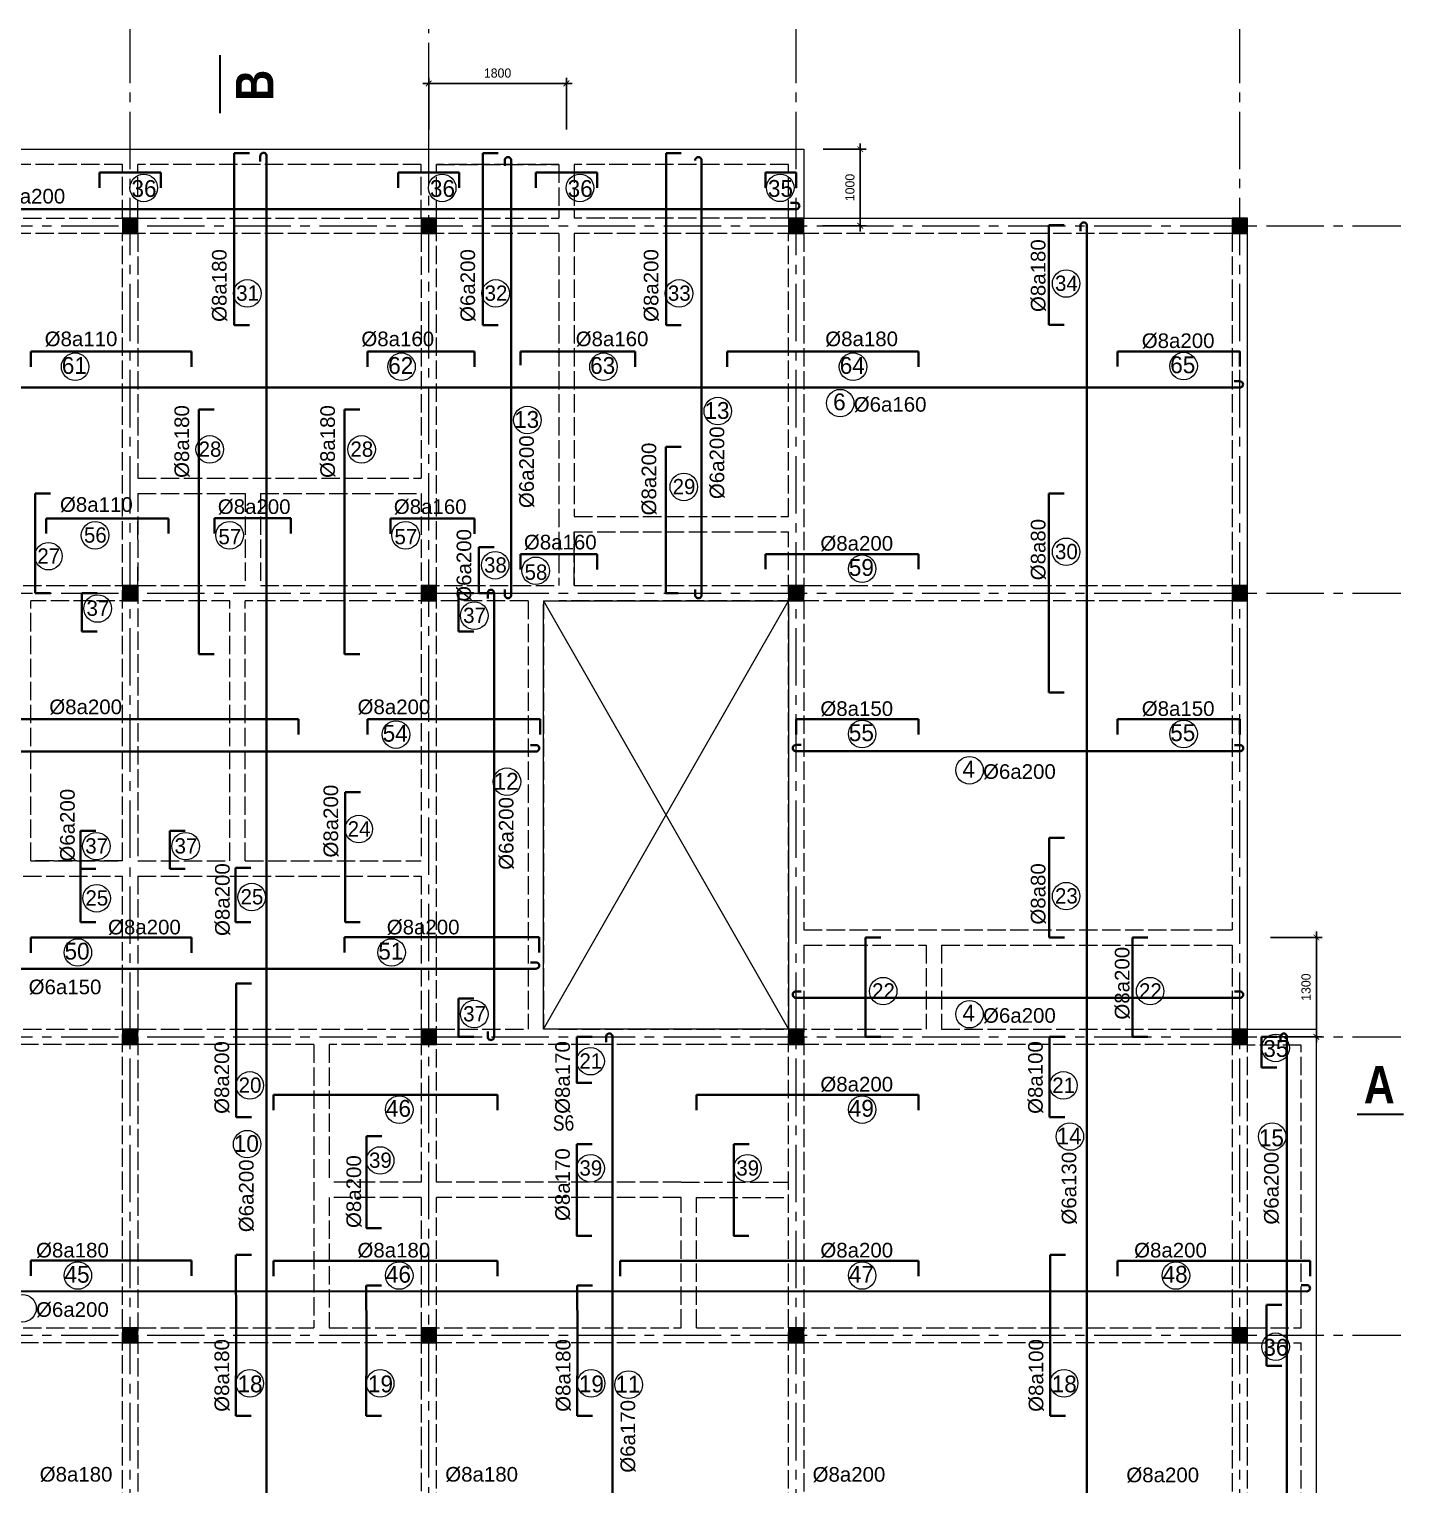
# Model space of a CAD drawing. Header units: inches. Extents: x 1604615 to 1925968, y -294302 to 52467.
# Drawn here: x 1772068 to 1790047, y -255036 to -236011 of the extents above; entities that cross this region are included whole.
import ezdxf

# ---------------------------------------------------------------- set-up
doc = ezdxf.new("R2010")
doc.units = ezdxf.units.IN
doc.header["$LTSCALE"] = 20
doc.header["$MEASUREMENT"] = 0
for name, pattern in [('ACAD_ISO02W100', [15, 12, -3]), ('ACAD_ISO03W100', [30, 12, -18]), ('CENTER2', [1.125, 0.75, -0.125, 0.125, -0.125])]:
    doc.linetypes.add(name, pattern=pattern)
doc.layers.get('0').update_dxf_attribs({"lineweight": 13})
for name, color, linetype, lineweight in [('BORDER', 3, 'Continuous', 40), ('dam', 132, 'Continuous', 40), ('kich thuoc', 8, 'Continuous', 13), ('KTHUOC_TRUC', 123, 'Continuous', 5), ('net dut', 7, 'Continuous', 9), ('SOHIEUTHEP', 212, 'Continuous', 13), ('THEP', 1, 'Continuous', 40), ('truc', 16, 'CENTER2', 9), ('VV', 114, 'Continuous', 13)]:
    doc.layers.add(name, color=color, linetype=linetype, lineweight=lineweight)
doc.layers.add('TEXT', color=9, linetype='Continuous')
doc.styles.add('chu', font='VHELVCN.TTF')
doc.styles.add('thep', font='ARIAL.TTF')
doc.dimstyles.new('100THEPMU', dxfattribs={"dimtxt": 120, "dimasz": 75, "dimexe": 75, "dimexo": 250, "dimgap": 75, "dimtad": 1, "dimdec": 0, "dimzin": 4, "dimdsep": 46, "dimtxsty": 'Standard', "dimblk": 'ARCHTICK', "dimcen": 10, "dimdle": 75, "dimadec": 0, "dimazin": 0, "dimtfac": 1, "dimtdec": 0, "dimtix": 1, "dimtofl": 0, "dimtmove": 1, "dimatfit": 3, "dimfxl": 600, "dimfxlon": 1, "dimtolj": 1, "dimtzin": 0, "dimarcsym": 0})

# ---------------------------------------------------------------- blocks, each defined once
blk = doc.blocks.new('m')
at = {"layer": 'THEP'}
blk.add_line((-3, 41), (-73, 41), dxfattribs=at)
blk.add_arc((0, 0), 41.3, 266.3599, 93.6401, dxfattribs=at)
blk = doc.blocks.new('th')
at = {"layer": 'THEP'}
blk.add_line((0, 0), (-70, 0), dxfattribs=at)
blk.add_arc((-70, -41), 41.3, 86.3599, 273.6401, dxfattribs=at)
blk = doc.blocks.new('_ArchTick')
at = {"color": 0, "linetype": 'ByBlock', "const_width": 0.15}
blk.add_lwpolyline([(-0.5, -0.5), (0.5, 0.5)], dxfattribs=at)
blk = doc.blocks.new('*D401')
at = {"layer": 'Defpoints', "color": 0}
for p in [(1768590, -253181), (1773390, -257081), (1773390, -258851)]:
    blk.add_point(p, dxfattribs=at)
at = {"layer": 'kich thuoc', "color": 0, "lineweight": -2}
for p, q in [((1768590, -258251), (1768590, -258926)), ((1773390, -258251), (1773390, -258926)), ((1768515, -258851), (1773465, -258851))]:
    blk.add_line(p, q, dxfattribs=at)
at = {"layer": 'kich thuoc', "color": 0, "lineweight": -2, "xscale": 75, "yscale": 75, "zscale": 75, "rotation": 180}
blk.add_blockref('_ArchTick', (1768590, -258851), dxfattribs=at)
at = {"layer": 'kich thuoc', "color": 0, "lineweight": -2, "xscale": 75, "yscale": 75, "zscale": 75}
blk.add_blockref('_ArchTick', (1773390, -258851), dxfattribs=at)
at = {"layer": 'kich thuoc', "color": 0, "insert": (1770990, -258716), "char_height": 120, "attachment_point": 5}
blk.add_mtext('\\A1;4800', dxfattribs=at)
blk = doc.blocks.new('*D406')
at = {"layer": 'Defpoints', "color": 0}
for p in [(1787790, -247881), (1787790, -249181), (1788890, -249181)]:
    blk.add_point(p, dxfattribs=at)
at = {"layer": 'kich thuoc', "color": 0, "lineweight": -2}
for p, q in [((1788290, -247881), (1788965, -247881)), ((1788890, -247806), (1788890, -249256)), ((1788290, -249181), (1788965, -249181))]:
    blk.add_line(p, q, dxfattribs=at)
at = {"layer": 'kich thuoc', "color": 0, "lineweight": -2, "xscale": 75, "yscale": 75, "zscale": 75}
for p, rotation in [((1788890, -247881), 90), ((1788890, -249181), 270)]:
    blk.add_blockref('_ArchTick', p, dxfattribs=dict(at, rotation=rotation))
at = {"layer": 'kich thuoc', "color": 0, "insert": (1788755, -248531), "char_height": 120, "attachment_point": 5, "rotation": 90}
blk.add_mtext('\\A1;1300', dxfattribs=at)
blk = doc.blocks.new('*D407')
at = {"layer": 'Defpoints', "color": 0}
for p in [(1782194, -237581), (1782190, -238581), (1782930, -238581)]:
    blk.add_point(p, dxfattribs=at)
at = {"layer": 'kich thuoc', "color": 0, "lineweight": -2}
for p, q in [((1782444, -237581), (1783005, -237581)), ((1782930, -237506), (1782930, -238656)), ((1782440, -238581), (1783005, -238581))]:
    blk.add_line(p, q, dxfattribs=at)
at = {"layer": 'kich thuoc', "color": 0, "lineweight": -2, "xscale": 75, "yscale": 75, "zscale": 75}
for p, rotation in [((1782930, -237581), 90), ((1782930, -238581), 270)]:
    blk.add_blockref('_ArchTick', p, dxfattribs=dict(at, rotation=rotation))
at = {"layer": 'kich thuoc', "color": 0, "insert": (1782795, -238081), "char_height": 120, "attachment_point": 5, "rotation": 90}
blk.add_mtext('\\A1;1000', dxfattribs=at)
blk = doc.blocks.new('*D408')
at = {"layer": 'Defpoints', "color": 0}
for p in [(1779090, -236721), (1779090, -237724), (1777290, -238481)]:
    blk.add_point(p, dxfattribs=at)
at = {"layer": 'kich thuoc', "color": 0, "lineweight": -2}
for p, q in [((1777290, -237321), (1777290, -236646)), ((1779090, -237321), (1779090, -236646)), ((1777215, -236721), (1779165, -236721))]:
    blk.add_line(p, q, dxfattribs=at)
at = {"layer": 'kich thuoc', "color": 0, "lineweight": -2, "xscale": 75, "yscale": 75, "zscale": 75, "rotation": 180}
blk.add_blockref('_ArchTick', (1777290, -236721), dxfattribs=at)
at = {"layer": 'kich thuoc', "color": 0, "lineweight": -2, "xscale": 75, "yscale": 75, "zscale": 75}
blk.add_blockref('_ArchTick', (1779090, -236721), dxfattribs=at)
at = {"layer": 'kich thuoc', "color": 0, "insert": (1778190, -236586), "char_height": 120, "attachment_point": 5}
blk.add_mtext('\\A1;1800', dxfattribs=at)
blk = doc.blocks.new('*D410')
at = {"layer": 'Defpoints', "color": 0}
for p in [(1766318, -253081), (1768490, -253081), (1773290, -256981)]:
    blk.add_point(p, dxfattribs=at)
at = {"layer": 'kich thuoc', "color": 0, "lineweight": -2}
for p, q in [((1766318, -257056), (1766318, -253006)), ((1766918, -253081), (1766243, -253081)), ((1766918, -256981), (1766243, -256981))]:
    blk.add_line(p, q, dxfattribs=at)
at = {"layer": 'kich thuoc', "color": 0, "lineweight": -2, "xscale": 75, "yscale": 75, "zscale": 75}
for p, rotation in [((1766318, -253081), 90), ((1766318, -256981), 270)]:
    blk.add_blockref('_ArchTick', p, dxfattribs=dict(at, rotation=rotation))
at = {"layer": 'kich thuoc', "color": 0, "insert": (1766183, -255031), "char_height": 120, "attachment_point": 5, "rotation": 90}
blk.add_mtext('\\A1;3900', dxfattribs=at)

msp = doc.modelspace()

# ---------------------------------------------------------------- linework, layer by layer
at = {"linetype": 'ACAD_ISO03W100'}
for points in [[(1773290.3, -238681.5), (1773490.3, -238681.5), (1773490.3, -238481.5), (1773290.3, -238481.5)], [(1777190.3, -238681.5), (1777390.3, -238681.5), (1777390.3, -238481.5), (1777190.3, -238481.5)], [(1781990.3, -238681.5), (1782190.3, -238681.5), (1782190.3, -238481.5), (1781990.3, -238481.5)], [(1787790.3, -238681.5), (1787990.3, -238681.5), (1787990.3, -238481.5), (1787790.3, -238481.5)], [(1773290.3, -243481.5), (1773490.3, -243481.5), (1773490.3, -243281.5), (1773290.3, -243281.5)], [(1777190.3, -243481.5), (1777390.3, -243481.5), (1777390.3, -243281.5), (1777190.3, -243281.5)], [(1781990.3, -243481.5), (1782190.3, -243481.5), (1782190.3, -243281.5), (1781990.3, -243281.5)], [(1787790.3, -243481.5), (1787990.3, -243481.5), (1787990.3, -243281.5), (1787790.3, -243281.5)], [(1773290.3, -249281.5), (1773490.3, -249281.5), (1773490.3, -249081.5), (1773290.3, -249081.5)], [(1777190.3, -249281.5), (1777390.3, -249281.5), (1777390.3, -249081.5), (1777190.3, -249081.5)], [(1781990.3, -249281.5), (1782190.3, -249281.5), (1782190.3, -249081.5), (1781990.3, -249081.5)], [(1787790.3, -249281.5), (1787990.3, -249281.5), (1787990.3, -249081.5), (1787790.3, -249081.5)], [(1777190.3, -253181.5), (1777390.3, -253181.5), (1777390.3, -252981.5), (1777190.3, -252981.5)], [(1781990.3, -253181.5), (1782190.3, -253181.5), (1782190.3, -252981.5), (1781990.3, -252981.5)], [(1787790.3, -253181.5), (1787990.3, -253181.5), (1787990.3, -252981.5), (1787790.3, -252981.5)]]:
    msp.add_lwpolyline(points, close=True, dxfattribs=at)
at = {"linetype": 'ACAD_ISO02W100'}
msp.add_lwpolyline([(1773290.3, -253181.5), (1773490.3, -253181.5), (1773490.3, -252981.5), (1773290.3, -252981.5)], close=True, dxfattribs=at)
at = {"linetype": 'ACAD_ISO03W100'}
for points in [[(1773290.3, -238481.5), (1773490.3, -238481.5), (1773290.3, -238681.5), (1773490.3, -238681.5)], [(1777190.3, -238481.5), (1777390.3, -238481.5), (1777190.3, -238681.5), (1777390.3, -238681.5)], [(1781990.3, -238481.5), (1782190.3, -238481.5), (1781990.3, -238681.5), (1782190.3, -238681.5)], [(1787790.3, -238481.5), (1787990.3, -238481.5), (1787790.3, -238681.5), (1787990.3, -238681.5)], [(1773290.3, -243281.5), (1773490.3, -243281.5), (1773290.3, -243481.5), (1773490.3, -243481.5)], [(1777190.3, -243281.5), (1777390.3, -243281.5), (1777190.3, -243481.5), (1777390.3, -243481.5)], [(1781990.3, -243281.5), (1782190.3, -243281.5), (1781990.3, -243481.5), (1782190.3, -243481.5)], [(1787790.3, -243281.5), (1787990.3, -243281.5), (1787790.3, -243481.5), (1787990.3, -243481.5)], [(1773290.3, -249081.5), (1773490.3, -249081.5), (1773290.3, -249281.5), (1773490.3, -249281.5)], [(1777190.3, -249081.5), (1777390.3, -249081.5), (1777190.3, -249281.5), (1777390.3, -249281.5)], [(1781990.3, -249081.5), (1782190.3, -249081.5), (1781990.3, -249281.5), (1782190.3, -249281.5)], [(1787790.3, -249081.5), (1787990.3, -249081.5), (1787790.3, -249281.5), (1787990.3, -249281.5)], [(1777190.3, -252981.5), (1777390.3, -252981.5), (1777190.3, -253181.5), (1777390.3, -253181.5)], [(1781990.3, -252981.5), (1782190.3, -252981.5), (1781990.3, -253181.5), (1782190.3, -253181.5)], [(1787790.3, -252981.5), (1787990.3, -252981.5), (1787790.3, -253181.5), (1787990.3, -253181.5)]]:
    msp.add_solid(points, dxfattribs=at)
at = {"linetype": 'ACAD_ISO02W100'}
msp.add_solid([(1773290.3, -252981.5), (1773490.3, -252981.5), (1773290.3, -253181.5), (1773490.3, -253181.5)], dxfattribs=at)
at = {"layer": 'BORDER', "ltscale": 0.1}
msp.add_line((1782911.8, -243311.5), (1782911.8, -243311.5), dxfattribs=at)
at = {"layer": 'dam', "const_width": 28}
for points in [[(1774564, -236350), (1774564, -237111.1)], [(1790032.7, -250192.5), (1789421.6, -250192.5)]]:
    msp.add_lwpolyline(points, dxfattribs=at)
at = {"layer": 'net dut', "linetype": 'Continuous'}
for p, q in [((1768490.3, -237581.5), (1782194.4, -237581.5)), ((1782194.4, -237581.5), (1782194.4, -238481.5)), ((1781990.3, -238481.5), (1787790.3, -238481.5)), ((1787990.3, -249081.5), (1787990.3, -238681.5)), ((1778790.3, -243481.5), (1781990.3, -249081.5)), ((1778790.3, -249081.5), (1781990.3, -243481.5)), ((1787990.3, -249081.5), (1788890.3, -249081.5)), ((1788890.3, -257081.5), (1788890.3, -249081.5))]:
    msp.add_line(p, q, dxfattribs=at)
at = {"layer": 'net dut', "linetype": 'ACAD_ISO02W100'}
for p, q in [((1773290.3, -237781.5), (1768696.9, -237781.5)), ((1773290.3, -238481.5), (1773290.3, -237781.5)), ((1777190.3, -237781.5), (1773490.3, -237781.5)), ((1773490.3, -238481.5), (1773490.3, -237781.5)), ((1777190.3, -238481.5), (1777190.3, -237781.5)), ((1778990.3, -237781.5), (1777390.3, -237781.5)), ((1777390.3, -238481.5), (1777390.3, -237781.5)), ((1777390.3, -237781.5), (1778990.3, -237781.5)), ((1778990.3, -237781.5), (1778990.3, -238481.5)), ((1781990.3, -237781.5), (1779190.3, -237781.5)), ((1779190.3, -237781.5), (1779190.3, -238481.5)), ((1781990.3, -238481.5), (1781990.3, -237781.5)), ((1781990.3, -238481.5), (1779190.3, -238481.5)), ((1778990.3, -238681.5), (1778990.3, -243281.5)), ((1787790.3, -238681.5), (1779190.3, -238681.5)), ((1779190.3, -238681.5), (1779190.3, -242381.5)), ((1787790.3, -238681.5), (1787790.3, -247781.5)), ((1773490.3, -241881.5), (1777190.3, -241881.5)), ((1773490.3, -242081.5), (1774890.3, -242081.5)), ((1774890.3, -242081.5), (1774890.3, -243281.5)), ((1775090.3, -242081.5), (1777190.3, -242081.5)), ((1775090.3, -242081.5), (1775090.3, -243281.5)), ((1779190.3, -242381.5), (1781990.3, -242381.5)), ((1779190.3, -242581.5), (1779190.3, -243281.5)), ((1779190.3, -243281.5), (1779190.3, -242581.5)), ((1779190.3, -242581.5), (1781990.3, -242581.5)), ((1772090.3, -246881.5), (1772090.3, -243481.5)), ((1774690.3, -246881.5), (1774690.3, -243481.5)), ((1774890.3, -246881.5), (1774890.3, -243481.5)), ((1778590.3, -243481.5), (1778590.3, -249081.5)), ((1778790.3, -243481.5), (1778790.3, -249081.5)), ((1772090.3, -246881.5), (1773290.3, -246881.5)), ((1773290.3, -246881.5), (1772090.3, -246881.5)), ((1773490.3, -246881.5), (1774690.3, -246881.5)), ((1774890.3, -246881.5), (1777190.3, -246881.5)), ((1768690.3, -247081.5), (1773290.3, -247081.5)), ((1773290.3, -256881.5), (1773290.3, -247081.5)), ((1773490.3, -247081.5), (1773490.3, -256881.5)), ((1773490.3, -247081.5), (1777190.3, -247081.5)), ((1782190.3, -247781.5), (1787790.3, -247781.5)), ((1782190.3, -247981.5), (1783790.3, -247981.5)), ((1783790.3, -247981.5), (1783790.3, -249081.5)), ((1783990.3, -247981.5), (1787790.3, -247981.5)), ((1783990.3, -247981.5), (1783990.3, -249081.5)), ((1787790.3, -247981.5), (1787790.3, -256881.5)), ((1775790.3, -249281.5), (1775790.3, -252981.5)), ((1775990.3, -249281.5), (1775990.3, -251079.4)), ((1788690.3, -249289.7), (1787990.3, -249289.7)), ((1787990.3, -256881.5), (1787990.3, -249289.7)), ((1788690.3, -252981.5), (1788690.3, -249289.7)), ((1777190.3, -251079.4), (1775990.3, -251079.4)), ((1780590.3, -251081.5), (1777390.3, -251081.5)), ((1780590.3, -251081.5), (1781990.3, -251081.5)), ((1777190.3, -251279.4), (1775990.3, -251279.4)), ((1775990.3, -251279.4), (1775990.3, -252981.5)), ((1777190.3, -251279.4), (1777190.3, -256881.5)), ((1777390.3, -256881.5), (1777390.3, -251281.5)), ((1780590.3, -251281.5), (1777390.3, -251281.5)), ((1780590.3, -252981.5), (1780590.3, -251281.5)), ((1780790.3, -252981.5), (1780790.3, -251281.5)), ((1780790.3, -251281.5), (1781990.3, -251281.5)), ((1787990.3, -252981.5), (1788690.3, -252981.5)), ((1787990.3, -253181.5), (1788690.3, -253181.5)), ((1788690.3, -256881.5), (1788690.3, -253181.5))]:
    msp.add_line(p, q, dxfattribs=at)
at = {"layer": 'net dut', "linetype": 'ACAD_ISO03W100'}
for p, q in [((1787790.3, -238481.5), (1787790.3, -238681.5)), ((1787990.3, -238681.5), (1787790.3, -238681.5)), ((1773490.3, -243281.5), (1773490.3, -242081.5))]:
    msp.add_line(p, q, dxfattribs=at)
at = {"layer": 'net dut'}
for p, q in [((1778790.3, -243481.5), (1782015.5, -243481.5)), ((1778790.3, -249081.5), (1778790.3, -243528.4)), ((1781990.3, -243528.4), (1781990.3, -249081.5)), ((1781990.3, -249081.5), (1778790.3, -249081.5))]:
    msp.add_line(p, q, dxfattribs=at)
at = {"layer": 'net dut', "linetype": 'ACAD_ISO02W100'}
for points in [[(1778990.3, -238681.5), (1768690.3, -238681.5), (1768690.3, -238481.5), (1778990.3, -238481.5)], [(1773290.3, -246881.5), (1773290.3, -238681.5), (1773490.3, -238681.5), (1773490.3, -241881.5)], [(1777390.3, -251081.5), (1777390.3, -238681.5), (1777190.3, -238681.5), (1777190.3, -241881.5)], [(1781990.3, -242381.5), (1781990.3, -238681.5), (1782190.3, -238681.5), (1782190.3, -247781.5)], [(1773490.3, -242081.5), (1773490.3, -246881.5)], [(1777190.3, -242081.5), (1777190.3, -246881.5)], [(1782190.3, -247981.5), (1782190.3, -256881.5), (1781990.3, -256881.5), (1781990.3, -242581.5)], [(1771890.3, -243481.5), (1768690.3, -243481.5), (1768690.3, -243281.5), (1774890.3, -243281.5)], [(1775090.3, -243281.5), (1778990.3, -243281.5)], [(1779190.3, -243281.5), (1787790.3, -243281.5), (1787790.3, -243481.5), (1778990.3, -243481.5)], [(1774690.3, -243481.5), (1772090.3, -243481.5)], [(1778590.3, -243481.5), (1774890.3, -243481.5)], [(1777190.3, -247081.5), (1777190.3, -251079.4)], [(1775790.3, -249281.5), (1768690.3, -249281.5), (1768690.3, -249081.5), (1778590.3, -249081.5)], [(1783990.3, -249081.5), (1787790.3, -249081.5), (1787790.3, -249281.5), (1775990.3, -249281.5)], [(1778990.3, -249081.5), (1783790.3, -249081.5)], [(1780790.3, -252981.5), (1787790.3, -252981.5), (1787790.3, -253181.5), (1768690.3, -253181.5), (1768690.3, -252981.5), (1775790.3, -252981.5)], [(1775990.3, -252981.5), (1780590.3, -252981.5)]]:
    msp.add_lwpolyline(points, dxfattribs=at)
at = {"layer": 'THEP'}
for p, q in [((1774749.5, -237630.6), (1774749.5, -239881.5)), ((1774749.5, -237630.6), (1774949.5, -237630.6)), ((1775089.6, -237742.5), (1775089.5, -237672.5)), ((1775172.1, -237672.3), (1775172.1, -253040.7)), ((1777995.9, -237630.6), (1777995.9, -239881.5)), ((1777995.9, -237630.6), (1778195.9, -237630.6)), ((1778284.9, -237796.9), (1778284.8, -237726.9)), ((1778367.3, -237726.7), (1778367.3, -243407.1)), ((1780391.2, -237630.6), (1780391.2, -239881.5)), ((1780391.2, -237630.6), (1780591.2, -237630.6)), ((1780855.3, -237726.7), (1780855.3, -243407.1)), ((1773290.3, -237886.4), (1772990.3, -237886.4)), ((1772990.3, -237886.4), (1772990.3, -238086.4)), ((1773290.3, -237886.4), (1773490.3, -237886.4)), ((1773490.3, -237886.4), (1773790.3, -237886.4)), ((1773790.3, -237886.4), (1773790.3, -238086.4)), ((1777190.3, -237886.4), (1776890.3, -237886.4)), ((1776890.3, -237886.4), (1776890.3, -238086.4)), ((1777190.3, -237886.4), (1777390.3, -237886.4)), ((1777390.3, -237886.4), (1777690.3, -237886.4)), ((1777690.3, -237886.4), (1777690.3, -238086.4)), ((1778990.3, -237886.4), (1778690.3, -237886.4)), ((1778690.3, -237886.4), (1778690.3, -238086.4)), ((1778990.3, -237886.4), (1779190.3, -237886.4)), ((1779190.3, -237886.4), (1779490.3, -237886.4)), ((1779490.3, -237886.4), (1779490.3, -238086.4)), ((1781690.3, -237883.5), (1782090.3, -237883.5)), ((1781690.3, -237883.5), (1781690.3, -238083.5)), ((1782090.3, -237883.5), (1782090.3, -238083.5)), ((1768671.5, -238363.1), (1782095.5, -238363.1)), ((1785395.1, -239875.4), (1785395.1, -238575.4)), ((1785395.1, -238575.4), (1785595.1, -238575.4)), ((1785808.8, -238651.6), (1785808.7, -238581.6)), ((1785891.2, -238581.5), (1785891.2, -253040.8)), ((1774749.5, -239881.5), (1774949.5, -239881.5)), ((1777995.9, -239881.5), (1778195.9, -239881.5)), ((1780391.2, -239881.5), (1780591.2, -239881.5)), ((1785395.1, -239875.4), (1785595.1, -239875.4)), ((1772090.3, -240422.6), (1772090.3, -240222.6)), ((1772090.3, -240222.6), (1773490.3, -240222.6)), ((1773490.3, -240222.6), (1774190.3, -240222.6)), ((1774190.3, -240222.6), (1774190.3, -240422.6)), ((1776490.3, -240222.6), (1777190.3, -240222.6)), ((1776490.3, -240222.6), (1776490.3, -240422.6)), ((1777190.3, -240222.6), (1777390.3, -240222.6)), ((1777390.3, -240222.6), (1777890.3, -240222.6)), ((1777890.3, -240222.6), (1777890.3, -240242.6)), ((1777890.3, -240242.6), (1777890.3, -240422.6)), ((1778490.3, -240222.6), (1779190.3, -240222.6)), ((1778490.3, -240222.6), (1778490.3, -240402.6)), ((1778990.3, -240222.6), (1778990.3, -240242.6)), ((1779190.3, -240222.6), (1779990.3, -240222.6)), ((1779990.3, -240222.6), (1779990.3, -240422.6)), ((1781190.3, -240222.6), (1782190.3, -240222.6)), ((1781190.3, -240222.6), (1781190.3, -240422.6)), ((1782190.3, -240222.6), (1783690.3, -240222.6)), ((1783690.3, -240222.6), (1783690.3, -240422.6)), ((1786290.3, -240222.4), (1787890.3, -240222.4)), ((1786290.3, -240222.4), (1786290.3, -240422.4)), ((1787890.3, -240222.4), (1787890.3, -240422.4)), ((1768615.9, -240696.2), (1787890.3, -240696.2)), ((1774285.2, -241881.5), (1774285.2, -240981.5)), ((1774285.2, -240981.5), (1774485.2, -240981.5)), ((1776191.4, -242081.5), (1776191.4, -240981.5)), ((1776191.4, -240981.5), (1776391.4, -240981.5)), ((1780390, -242371.3), (1780390, -241471.3)), ((1780390, -241471.3), (1780590, -241471.3)), ((1774285.2, -242081.5), (1774285.2, -241881.5)), ((1772145.9, -243381.5), (1772145.9, -242081.5)), ((1772145.9, -242081.5), (1772345.9, -242081.5)), ((1774285.2, -243281.5), (1774285.2, -242081.5)), ((1776191.4, -243281.5), (1776191.4, -242081.5)), ((1785395.1, -243381.5), (1785395.1, -242081.5)), ((1785395.1, -242081.5), (1785595.1, -242081.5)), ((1780390, -243381.5), (1780390, -242371.3)), ((1773490.3, -242404.7), (1772290.3, -242404.7)), ((1772290.3, -242404.7), (1772290.3, -242604.7)), ((1773490.3, -242404.7), (1773890.3, -242404.7)), ((1773890.3, -242404.7), (1773890.3, -242604.7)), ((1774890.3, -242402.4), (1774490.3, -242402.4)), ((1774490.3, -242402.4), (1774490.3, -242602.4)), ((1774890.3, -242402.4), (1775090.3, -242402.4)), ((1775090.3, -242402.4), (1775490.3, -242402.4)), ((1775490.3, -242402.4), (1775490.3, -242602.4)), ((1777190.3, -242407.7), (1776790.3, -242407.7)), ((1776790.3, -242407.7), (1776790.3, -242607.7)), ((1777190.3, -242407.7), (1777390.3, -242407.7)), ((1777390.3, -242407.7), (1777890.3, -242407.7)), ((1777890.3, -242407.7), (1777890.3, -242607.7)), ((1777944.9, -243381.5), (1777944.9, -242781.5)), ((1777944.9, -242781.5), (1778144.9, -242781.5)), ((1778990.3, -242871.5), (1778490.3, -242871.5)), ((1778490.3, -242871.5), (1778490.3, -243071.5)), ((1778990.3, -242871.5), (1779190.3, -242871.5)), ((1779190.3, -242871.5), (1779490.3, -242871.5)), ((1779490.3, -242871.5), (1779490.3, -243071.5)), ((1781990.3, -242870.8), (1781690.3, -242870.8)), ((1781690.3, -242870.8), (1781690.3, -243070.8)), ((1782090.3, -242870.8), (1781990.3, -242870.8)), ((1782090.3, -242870.8), (1783690.3, -242870.8)), ((1783690.3, -242870.8), (1783690.3, -243070.8)), ((1774285.2, -243281.5), (1774285.2, -243381.5)), ((1776191.4, -243281.5), (1776191.4, -243381.5)), ((1772145.9, -243381.5), (1772345.9, -243381.5)), ((1772756.6, -243381.5), (1772956.6, -243381.5)), ((1772756.6, -243881.5), (1772756.6, -243381.5)), ((1774285.2, -243381.5), (1774285.2, -244181.5)), ((1776191.4, -243381.5), (1776191.4, -244181.5)), ((1777678.4, -243881.5), (1777678.4, -243381.5)), ((1777678.4, -243381.5), (1777878.4, -243381.5)), ((1778144.9, -243381.5), (1777944.9, -243381.5)), ((1778061.7, -243451.6), (1778061.6, -243381.6)), ((1778144.1, -243381.5), (1778144.1, -249181.5)), ((1778285.6, -243404.4), (1778285.7, -243334.4)), ((1780549, -243381.5), (1780390, -243381.5)), ((1780773.5, -243404.4), (1780773.6, -243334.4)), ((1785395.1, -243381.5), (1785395.1, -243481.5)), ((1785395.1, -243481.5), (1785395.1, -244681.5)), ((1772756.6, -243881.5), (1772956.6, -243881.5)), ((1777678.4, -243881.5), (1777878.4, -243881.5)), ((1774285.2, -244181.5), (1774485.2, -244181.5)), ((1776191.4, -244181.5), (1776391.4, -244181.5)), ((1785395.1, -244681.5), (1785595.1, -244681.5)), ((1771190.3, -245029.5), (1774890.3, -245029.5)), ((1774890.3, -245029.5), (1775590.3, -245029.5)), ((1775590.3, -245029.5), (1775590.3, -245229.5)), ((1776490.3, -245029.5), (1778745.4, -245029.5)), ((1776490.3, -245029.5), (1776490.3, -245229.5)), ((1778745.4, -245029.5), (1778745.4, -245229.5)), ((1782090.3, -245030.4), (1783690.3, -245030.4)), ((1782090.3, -245030.4), (1782090.3, -245230.4)), ((1783690.3, -245030.4), (1783690.3, -245230.4)), ((1786290.3, -245030.4), (1787890.3, -245030.4)), ((1786290.3, -245030.4), (1786290.3, -245230.4)), ((1787890.3, -245030.4), (1787890.3, -245230.4)), ((1767717.9, -245450.5), (1778690.3, -245450.5)), ((1782090.3, -245449.2), (1787890.3, -245449.2)), ((1776197.3, -245981.5), (1776196.7, -247681.5)), ((1776197.3, -245981.5), (1776397.3, -245981.5)), ((1772739.8, -246987), (1772739.8, -246487)), ((1772739.8, -246487), (1772939.8, -246487)), ((1773906.8, -246987), (1773906.8, -246487)), ((1773906.8, -246487), (1774106.8, -246487)), ((1785397.7, -247881.5), (1785397.7, -246581.5)), ((1785397.7, -246581.5), (1785597.7, -246581.5)), ((1772739.8, -246987), (1772739.8, -247681.5)), ((1772739.8, -246987), (1772939.8, -246987)), ((1772739.8, -246987), (1772939.8, -246987)), ((1773906.8, -246987), (1774106.8, -246987)), ((1774766.8, -246971.1), (1774766.8, -247681.5)), ((1774766.8, -246971.1), (1774966.8, -246971.1)), ((1772739.8, -247681.5), (1772939.8, -247681.5)), ((1774766.8, -247681.5), (1774966.8, -247681.5)), ((1776196.7, -247681.5), (1776396.7, -247681.5)), ((1773290.3, -247881.2), (1772090.3, -247881.2)), ((1772090.3, -247881.2), (1772090.3, -248081.2)), ((1773290.3, -247881.2), (1773490.3, -247881.2)), ((1773490.3, -247881.2), (1774190.3, -247881.2)), ((1774190.3, -247881.2), (1774190.3, -248081.2)), ((1778732.1, -247877.4), (1776190.3, -247877.4)), ((1776190.3, -247877.4), (1776190.3, -248077.4)), ((1778732.1, -247877.4), (1778732.1, -248077.4)), ((1783199.9, -247881.5), (1782999.9, -247881.5)), ((1782999.9, -247881.5), (1782999.9, -249181.5)), ((1785597.7, -247881.5), (1785397.7, -247881.5)), ((1786687.8, -247881.5), (1786487.8, -247881.5)), ((1786487.8, -247881.5), (1786487.8, -249181.5)), ((1767717.9, -248289.9), (1778690.3, -248289.9)), ((1774772.5, -249181.5), (1774772.5, -248481.5)), ((1774772.5, -248481.5), (1774972.5, -248481.5)), ((1777678.4, -249181.5), (1777678.4, -248681.5)), ((1777678.4, -248681.5), (1777878.4, -248681.5)), ((1782090.3, -248670.6), (1787890.3, -248670.6)), ((1774772.5, -249181.5), (1774772.5, -250231.5)), ((1777678.4, -249181.5), (1777878.4, -249181.5)), ((1778061.6, -249178.8), (1778061.7, -249108.8)), ((1779225.7, -249181.5), (1779225.7, -249781.5)), ((1779225.7, -249181.5), (1779425.7, -249181.5)), ((1779609, -249251.6), (1779608.9, -249181.6)), ((1779691.6, -249181.5), (1779691.6, -253953.9)), ((1779691.6, -249181.5), (1779691.6, -252002.2)), ((1782999.9, -249181.5), (1783199.9, -249181.5)), ((1785404.6, -249181.5), (1785404.6, -250231.5)), ((1785404.6, -249181.5), (1785604.6, -249181.5)), ((1786487.8, -249181.5), (1786687.8, -249181.5)), ((1788174.7, -249581.5), (1788174.7, -249181.5)), ((1788174.7, -249181.5), (1788374.7, -249181.5)), ((1788421.2, -249251.6), (1788421.1, -249181.6)), ((1788503.6, -249181.5), (1788503.6, -256981.5)), ((1788374.7, -249581.5), (1788174.7, -249581.5)), ((1779222.9, -249781.5), (1779422.9, -249781.5)), ((1775263.4, -249939.8), (1775263.4, -250139.8)), ((1775790.3, -249939.8), (1775263.4, -249939.8)), ((1775790.3, -249939.8), (1777390.3, -249939.8)), ((1777390.3, -249939.8), (1778190.3, -249939.8)), ((1778190.3, -249939.8), (1778190.3, -250139.8)), ((1781990.3, -249938.8), (1780790.3, -249938.8)), ((1780790.3, -249938.8), (1780790.3, -250138.8)), ((1782190.3, -249938.8), (1781990.3, -249938.8)), ((1782190.3, -249938.8), (1783690.3, -249938.8)), ((1783690.3, -249938.8), (1783690.3, -250138.8)), ((1774772.5, -250231.5), (1774972.5, -250231.5)), ((1785404.6, -250231.5), (1785604.6, -250231.5)), ((1776476.6, -250479), (1776476.6, -251679)), ((1776476.6, -250479), (1776676.6, -250479)), ((1779225.7, -250581.5), (1779225.7, -251781.5)), ((1779225.7, -250581.5), (1779425.7, -250581.5)), ((1781275.9, -250581.5), (1781275.9, -251781.5)), ((1781275.9, -250581.5), (1781475.9, -250581.5)), ((1776473.7, -251679), (1776673.7, -251679)), ((1779222.9, -251781.5), (1779422.9, -251781.5)), ((1781273, -251781.5), (1781473, -251781.5)), ((1774772.8, -253081.5), (1774769.9, -252031.5)), ((1774772.8, -252031.5), (1774972.8, -252031.5)), ((1785412.6, -253081.5), (1785409.6, -252031.5)), ((1785412.6, -252031.5), (1785612.6, -252031.5)), ((1773290.3, -252103.6), (1772090.3, -252103.6)), ((1772090.3, -252103.6), (1772090.3, -252303.6)), ((1773290.3, -252103.6), (1773490.3, -252103.6)), ((1773490.3, -252103.6), (1774190.3, -252103.6)), ((1774190.3, -252103.6), (1774190.3, -252303.6)), ((1775263.4, -252107.8), (1775263.4, -252307.8)), ((1775790.3, -252107.8), (1775263.4, -252107.8)), ((1775790.3, -252107.8), (1777390.3, -252107.8)), ((1777390.3, -252107.8), (1778190.3, -252107.8)), ((1778190.3, -252107.8), (1778190.3, -252307.8)), ((1779790.3, -252107.8), (1782190.3, -252107.8)), ((1779790.3, -252107.8), (1779790.3, -252307.8)), ((1782190.3, -252107.8), (1783690.3, -252107.8)), ((1783690.3, -252107.8), (1783690.3, -252307.8)), ((1786290.3, -252107.8), (1788806.8, -252107.8)), ((1786290.3, -252107.8), (1786290.3, -252307.8)), ((1788806.8, -252107.8), (1788806.8, -252307.8)), ((1776476.8, -253081.5), (1776475, -252431.5)), ((1776475.3, -252431.5), (1776675.3, -252431.5)), ((1779233.2, -253081.5), (1779231.3, -252431.5)), ((1779231.6, -252431.5), (1779431.6, -252431.5)), ((1767706.6, -252506.5), (1788763.8, -252506.7)), ((1788237.4, -253081.5), (1788237.4, -252681.5)), ((1788237.4, -252681.5), (1788437.4, -252681.5)), ((1774772.8, -253081.5), (1774769.9, -254131.5)), ((1775172.1, -253040.7), (1775171.7, -257878.6)), ((1776476.8, -253081.5), (1776473.9, -254131.5)), ((1779233.2, -253081.5), (1779230.2, -254131.5)), ((1785412.6, -253081.5), (1785409.6, -254131.5)), ((1785891.2, -253040.8), (1785891.2, -256981.5)), ((1788237.4, -253081.5), (1788237.4, -253481.5)), ((1788237.4, -253481.5), (1788437.4, -253481.5)), ((1779691.6, -253953.9), (1779691.6, -257878.6)), ((1774769.9, -254131.5), (1774969.9, -254131.5)), ((1776473.9, -254131.5), (1776673.9, -254131.5)), ((1779230.2, -254131.5), (1779430.2, -254131.5)), ((1785409.6, -254131.5), (1785609.6, -254131.5))]:
    msp.add_line(p, q, dxfattribs=at)
for centre, start, end in [((1775130.7, -237669.8), 356.44933, 183.72958), ((1778326.1, -237724.2), 356.44933, 183.72958), ((1780814, -237724.2), 356.44933, 183.72958), ((1785850, -238578.9), 356.44933, 183.72958), ((1778102.9, -243378.9), 356.44933, 183.72958), ((1778326.8, -243407.1), 176.27974, 3.55999), ((1780814.8, -243407.1), 176.27974, 3.55999), ((1778102.9, -249181.5), 176.27974, 3.55999), ((1779650.2, -249178.9), 356.44933, 183.72958), ((1788462.4, -249178.9), 356.44933, 183.72958)]:
    msp.add_arc(centre, 41.3, start, end, dxfattribs=at)
at = {"layer": 'truc', "ltscale": 50}
for p, q in [((1773390.3, -259215.6), (1773390.3, -236011.2)), ((1777290.3, -258315.6), (1777290.3, -236011.2)), ((1782090.3, -259215.6), (1782090.3, -236011.2)), ((1787890.3, -259215.6), (1787890.3, -236011.2)), ((1764611.9, -238581.5), (1789993.2, -238581.5)), ((1764611.9, -243381.5), (1789993.2, -243381.5)), ((1764611.9, -249181.5), (1789993.2, -249181.5)), ((1764611.9, -253081.5), (1789993.2, -253081.5))]:
    msp.add_line(p, q, dxfattribs=at)
at = {"layer": 'VV'}
for centre in [(1773566.6, -238087.1), (1777466.6, -238087.1), (1779266.6, -238087.1), (1781883.9, -238086.1), (1774919.8, -239465.5), (1778166.3, -239465.5), (1780561.6, -239465.5), (1785620, -239336.1), (1772670.1, -240423.5), (1776935.2, -240423.5), (1779574.2, -240423.5), (1782835.5, -240423.5), (1787154.6, -240415), (1781067.9, -241002.8), (1782667.6, -240898.9), (1778580, -241120.2), (1774429.2, -241504.2), (1776412.8, -241504.2), (1780623.4, -241994), (1772930.7, -242626.4), (1774688.4, -242626.4), (1776988.4, -242626.4), (1772321.4, -242899.5), (1785620, -242842.1), (1778158.9, -243018), (1778688.4, -243090.2), (1782954.6, -243063.4), (1772964, -243583.3), (1777885.9, -243676.4), (1776862.6, -245230.4), (1782954.6, -245222.9), (1787154.6, -245222.9), (1784357.6, -245697.4), (1778312.8, -245847), (1776377, -246465.5), (1772947.3, -246688.8), (1774114.3, -246688.8), (1772950.2, -247369.7), (1774977.2, -247353.8), (1785620, -247342.1), (1772705.4, -248078), (1776805.4, -248078), (1783229.7, -248583.5), (1786717.6, -248583.5), (1777885.9, -248883.3), (1784357.6, -248884.9), (1788357.6, -249326), (1779405.3, -249498.7), (1774952.1, -249815.5), (1785584.2, -249815.5), (1776905.2, -250132.4), (1782954.6, -250131.4), (1785668.6, -250483.7), (1788312.5, -250483.7), (1774917.4, -250582.9), (1776656.2, -250796.3), (1779405.3, -250898.7), (1781455.5, -250898.7), (1772705.4, -252300.4), (1776905.2, -252300.4), (1782954.6, -252300.4), (1787054.6, -252300.4), (1771982.5, -252728), (1788357.6, -253230.9), (1774952.5, -253709.2), (1776656.5, -253709.2), (1779412.9, -253709.2), (1779903.3, -253726.4), (1785592.3, -253709.2)]:
    msp.add_circle(centre, 180, dxfattribs=at)

# ---------------------------------------------------------------- block references
at = {"layer": 'kich thuoc'}
for name, p in [('m', (1782092.9, -238321.8)), ('m', (1787890.3, -240654.8)), ('m', (1778692.9, -245409.2)), ('th', (1782157.7, -245366.5)), ('m', (1787892.9, -245407.9)), ('m', (1778692.9, -248248.6)), ('th', (1782157.7, -248588)), ('m', (1787892.9, -248629.3)), ('m', (1788766.4, -252465.4))]:
    msp.add_blockref(name, p, dxfattribs=at)

# ---------------------------------------------------------------- texts
at = {"color": 1, "insert": (1778912.5, -250206.3), "char_height": 200, "width": 363.074, "attachment_point": 1, "style": 'chu'}
msp.add_mtext('S6', dxfattribs=at)
at = {"layer": 'KTHUOC_TRUC', "insert": (1775014.9, -236745.6), "char_height": 490, "width": 3780.74, "attachment_point": 5, "rotation": 90}
msp.add_mtext('{\\fVNI-Helve-Condense|b1|i0|c0|p2;B}', dxfattribs=at)
at = {"layer": 'KTHUOC_TRUC', "insert": (1789712.1, -249805.8), "char_height": 490, "width": 3630.74, "attachment_point": 5}
msp.add_mtext('{\\fVNI-Helve-Condense|b1|i0|c0|p2;A}', dxfattribs=at)
at = {"layer": 'SOHIEUTHEP', "width": 2161.155, "attachment_point": 5}
for s, insert, char_height in [('{\\fVNI-Avo|b0|i0|c0|p2;36}', (1773569.8, -238095.9), 220), ('{\\fVNI-Avo|b0|i0|c0|p2;36}', (1777469.8, -238095.9), 220), ('{\\fVNI-Avo|b0|i0|c0|p2;36}', (1779269.8, -238095.9), 220), ('{\\fVNI-Avo|b0|i0|c0|p2;35}', (1781887.1, -238094.8), 220), ('{\\fVNI-Avo|b0|i0|c0|p2;34}', (1785623.2, -239333.6), 200), ('{\\fVNI-Avo|b0|i0|c0|p2;31}', (1774923.1, -239462.9), 200), ('{\\fVNI-Avo|b0|i0|c0|p2;32}', (1778169.5, -239462.9), 200), ('{\\fVNI-Avo|b0|i0|c0|p2;33}', (1780564.8, -239462.9), 200), ('{\\fVNI-Avo|b0|i0|c0|p2;61}', (1772659.6, -240408.3), 220), ('{\\fVNI-Avo|b0|i0|c0|p2;62}', (1776924.7, -240408.3), 220), ('{\\fVNI-Avo|b0|i0|c0|p2;63}', (1779563.8, -240408.3), 220), ('{\\fVNI-Avo|b0|i0|c0|p2;64}', (1782825.1, -240408.3), 220), ('{\\fVNI-Avo|b0|i0|c0|p2;65}', (1787144.1, -240399.8), 220), ('{\\fVNI-Avo|b0|i0|c0|p2;6}', (1782657.2, -240883.7), 220), ('{\\fVNI-Avo|b0|i0|c0|p2;13}', (1778569.6, -241113.9), 220), ('{\\fVNI-Avo|b0|i0|c0|p2;13}', (1781057.5, -240996.5), 220), ('{\\fVNI-Avo|b0|i0|c0|p2;28}', (1774432.5, -241501.6), 200), ('{\\fVNI-Avo|b0|i0|c0|p2;28}', (1776416.1, -241501.6), 200), ('{\\fVNI-Avo|b0|i0|c0|p2;29}', (1780626.6, -241991.5), 200), ('{\\fVNI-Avo|b0|i0|c0|p2;56}', (1772933.9, -242623.9), 200), ('{\\fVNI-Avo|b0|i0|c0|p2;57}', (1774691.7, -242645.2), 200), ('{\\fVNI-Avo|b0|i0|c0|p2;57}', (1776991.7, -242645.2), 200), ('{\\fVNI-Avo|b0|i0|c0|p2;30}', (1785623.2, -242839.6), 200), ('{\\fVNI-Avo|b0|i0|c0|p2;27}', (1772324.7, -242896.9), 200), ('{\\fVNI-Avo|b0|i0|c0|p2;38}', (1778162.2, -243015.5), 200), ('{\\fVNI-Avo|b0|i0|c0|p2;59}', (1782944.1, -243048.2), 220), ('{\\fVNI-Avo|b0|i0|c0|p2;58}', (1778691.7, -243109.1), 200), ('{\\fVNI-Avo|b0|i0|c0|p2;37}', (1772967.3, -243580.7), 200), ('{\\fVNI-Avo|b0|i0|c0|p2;37}', (1777889.1, -243673.9), 200), ('{\\fVNI-Avo|b0|i0|c0|p2;54}', (1776852.2, -245215.2), 220), ('{\\fVNI-Avo|b0|i0|c0|p2;55}', (1782944.1, -245207.8), 220), ('{\\fVNI-Avo|b0|i0|c0|p2;55}', (1787144.1, -245207.8), 220), ('{\\fVNI-Avo|b0|i0|c0|p2;4}', (1784347.2, -245682.2), 220), ('{\\fVNI-Avo|b0|i0|c0|p2;12}', (1778302.4, -245840.7), 220), ('{\\fVNI-Avo|b0|i0|c0|p2;24}', (1776380.2, -246462.9), 200), ('{\\fVNI-Avo|b0|i0|c0|p2;37}', (1772950.5, -246686.2), 200), ('{\\fVNI-Avo|b0|i0|c0|p2;37}', (1774117.5, -246686.2), 200), ('{\\fVNI-Avo|b0|i0|c0|p2;25}', (1772953.4, -247367.1), 200), ('{\\fVNI-Avo|b0|i0|c0|p2;25}', (1774980.4, -247351.3), 200), ('{\\fVNI-Avo|b0|i0|c0|p2;23}', (1785623.2, -247339.6), 200), ('{\\fVNI-Avo|b0|i0|c0|p2;50}', (1772695, -248062.8), 220), ('{\\fVNI-Avo|b0|i0|c0|p2;51}', (1776795, -248062.8), 220), ('{\\fVNI-Avo|b0|i0|c0|p2;22}', (1783233, -248580.9), 200), ('{\\fVNI-Avo|b0|i0|c0|p2;22}', (1786720.8, -248580.9), 200), ('{\\fVNI-Avo|b0|i0|c0|p2;37}', (1777889.1, -248880.7), 200), ('{\\fVNI-Avo|b0|i0|c0|p2;4}', (1784347.2, -248869.7), 220), ('{\\fVNI-Avo|b0|i0|c0|p2;35}', (1788360.8, -249334.7), 220), ('{\\fVNI-Avo|b0|i0|c0|p2;21}', (1779408.6, -249496.1), 200), ('{\\fVNI-Avo|b0|i0|c0|p2;20}', (1774955.4, -249812.9), 200), ('{\\fVNI-Avo|b0|i0|c0|p2;21}', (1785587.5, -249812.9), 200), ('{\\fVNI-Avo|b0|i0|c0|p2;46}', (1776894.8, -250117.2), 220), ('{\\fVNI-Avo|b0|i0|c0|p2;49}', (1782944.1, -250116.2), 220), ('{\\fVNI-Avo|b0|i0|c0|p2;10}', (1774907, -250576.6), 220), ('{\\fVNI-Avo|b0|i0|c0|p2;14}', (1785658.1, -250477.4), 220), ('{\\fVNI-Avo|b0|i0|c0|p2;15}', (1788302.1, -250501.3), 220), ('{\\fVNI-Avo|b0|i0|c0|p2;39}', (1776659.4, -250793.7), 200), ('{\\fVNI-Avo|b0|i0|c0|p2;39}', (1779408.6, -250896.1), 200), ('{\\fVNI-Avo|b0|i0|c0|p2;39}', (1781458.7, -250896.1), 200), ('{\\fVNI-Avo|b0|i0|c0|p2;45}', (1772695, -252285.2), 220), ('{\\fVNI-Avo|b0|i0|c0|p2;46}', (1776894.8, -252285.2), 220), ('{\\fVNI-Avo|b0|i0|c0|p2;47}', (1782944.1, -252285.2), 220), ('{\\fVNI-Avo|b0|i0|c0|p2;48}', (1787044.1, -252285.2), 220), ('{\\fVNI-Avo|b0|i0|c0|p2;36}', (1788360.8, -253239.6), 220), ('{\\fVNI-Avo|b0|i0|c0|p2;18}', (1774955.7, -253717.9), 220), ('{\\fVNI-Avo|b0|i0|c0|p2;19}', (1776659.8, -253717.9), 220), ('{\\fVNI-Avo|b0|i0|c0|p2;19}', (1779416.1, -253717.9), 220), ('{\\fVNI-Avo|b0|i0|c0|p2;11}', (1779892.9, -253720.1), 220), ('{\\fVNI-Avo|b0|i0|c0|p2;18}', (1785595.5, -253717.9), 220)]:
    msp.add_mtext(s, dxfattribs=dict(at, insert=insert, char_height=char_height))
at = {"layer": 'TEXT', "style": 'thep'}
for s, p in [('%%C6a200', (1771589.5, -238290.2)), ('%%C8a110', (1772271.5, -240155)), ('%%C8a160', (1776410.3, -240155)), ('%%C8a160', (1779210.8, -240155)), ('%%C8a180', (1782472.2, -240155)), ('%%C8a200', (1786608.4, -240178.7)), ('%%C6a160', (1782844.4, -241010.9)), ('%%C8a110', (1772471.5, -242319.9)), ('%%C8a200', (1774534.3, -242347.4)), ('%%C8a160', (1776834.3, -242347.4)), ('%%C8a160', (1778534.3, -242811.2)), ('%%C8a200', (1782408.4, -242827.1)), ('%%C8a200', (1772332, -244963.9)), ('%%C8a200', (1776360.6, -244963.9)), ('%%C8a150', (1782408.4, -244986.7)), ('%%C8a150', (1786608.4, -244986.7)), ('%%C6a200', (1784534.4, -245809.4)), ('%%C8a200', (1773099.7, -247841.7)), ('%%C8a200', (1776742.2, -247841.7)), ('%%C6a150', (1772062.2, -248624)), ('%%C6a200', (1784534.4, -248996.9)), ('%%C8a200', (1782408.4, -249895.1)), ('%%C8a180', (1772159.3, -252064.1)), ('%%C8a180', (1776359.1, -252064.1)), ('%%C8a200', (1782408.4, -252064.1)), ('%%C8a200', (1786508.4, -252064.1)), ('%%C6a200', (1772159.3, -252840.1)), ('%%C8a180', (1772206.7, -254993.3)), ('%%C8a180', (1777506.7, -254993.3)), ('%%C8a200', (1782306.7, -254994.4)), ('%%C8a200', (1786406.7, -255001.7))]:
    msp.add_text(s, height=191.25, dxfattribs=at).set_placement(p)
for s, p in [('%%C8a180', (1774649.4, -239837.6)), ('%%C6a200', (1777895.8, -239837.6)), ('%%C8a200', (1780291.2, -239837.6)), ('%%C8a180', (1785349.6, -239708.3)), ('%%C8a180', (1774158.8, -241876.3)), ('%%C8a180', (1776065, -241876.3)), ('%%C6a200', (1781152.6, -242153.6)), ('%%C6a200', (1778664.7, -242271)), ('%%C8a200', (1780263.7, -242366.2)), ('%%C6a200', (1777846.4, -243495.1)), ('%%C8a80', (1785349.6, -243214.3)), ('%%C6a200', (1772664.3, -246890.5)), ('%%C8a200', (1776106.5, -246837.6)), ('%%C6a200', (1778397.5, -246997.8)), ('%%C8a200', (1774689.4, -247862.7)), ('%%C8a80', (1785349.6, -247714.3)), ('%%C8a200', (1786447.1, -248955.7)), ('%%C8a200', (1774681.7, -250187.6)), ('%%C8a170', (1779134.9, -250187.6)), ('%%C8a100', (1785313.8, -250187.6)), ('%%C8a200', (1776406.1, -251679)), ('%%C8a170', (1779134.9, -251587.6)), ('%%C6a130', (1785753.2, -251634.5)), ('%%C6a200', (1788397.2, -251634.5)), ('%%C6a200', (1775002.1, -251733.7)), ('%%C8a180', (1774682.1, -254081.3)), ('%%C8a180', (1779142.4, -254081.3)), ('%%C8a100', (1785321.9, -254081.3)), ('%%C6a170', (1779988, -254877.2))]:
    msp.add_text(s, height=191.25, rotation=90, dxfattribs=at).set_placement(p)

# ---------------------------------------------------------------- dimensions: what is measured, and where the dimension line sits
at = {"layer": 'kich thuoc'}
for base, p1, p2, picture, middle in [((1779090.3, -236721.3), (1777290.3, -238481.5), (1779090.3, -237723.9), '*D408', (1778190.3, -236586.3)), ((1773390.3, -258851.3), (1768590.3, -253181.5), (1773390.3, -257081.5), '*D401', (1770990.3, -258716.3))]:
    dim = msp.add_linear_dim(base=base, p1=p1, p2=p2, dimstyle='100THEPMU', dxfattribs=at)
    dim.commit()
    dim.dimension.update_dxf_attribs({"geometry": picture, "text_midpoint": middle})
for base, p1, p2, picture, middle in [((1782930.3, -238581.5), (1782194.4, -237581.5), (1782190.3, -238581.5), '*D407', (1782795.3, -238081.5)), ((1788890.3, -249181.5), (1787790.3, -247881.5), (1787790.3, -249181.5), '*D406', (1788755.3, -248531.5)), ((1766317.7, -253081.5), (1773290.3, -256981.5), (1768490.3, -253081.5), '*D410', (1766182.7, -255031.5))]:
    dim = msp.add_linear_dim(base=base, p1=p1, p2=p2, angle=90, dimstyle='100THEPMU', dxfattribs=at)
    dim.commit()
    dim.dimension.update_dxf_attribs({"geometry": picture, "text_midpoint": middle})

doc.saveas('drawing.dxf')
